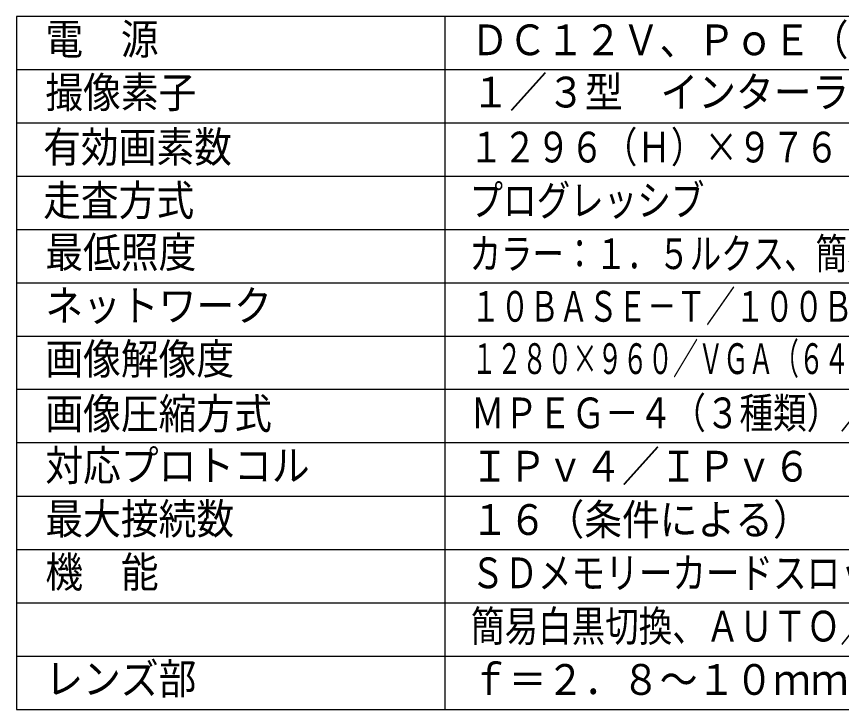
# Model space of a CAD drawing. Units: millimetres, scale not verified. Extents: x -63 to 63, y -56 to 57.
# Drawn here: x -62.5 to 14.9, y -56.4 to 8.6 of the extents above; entities that cross this region are included whole.
import ezdxf
from ezdxf.enums import TextEntityAlignment as Align

# ---------------------------------------------------------------- set-up
doc = ezdxf.new("R2010")
doc.units = ezdxf.units.MM
doc.header["$LTSCALE"] = 0.189787
doc.layers.add('0-2_MOJI1', color=2, linetype='Continuous')
doc.layers.add('0-3_WAKU', color=1, linetype='Continuous')
doc.styles.add('ＭＳ ゴシック', font='')
doc.styles.get('ＭＳ ゴシック').set_extended_font_data('MS Gothic')

msp = doc.modelspace()

# ---------------------------------------------------------------- linework, layer by layer
at = {"layer": '0-3_WAKU', "color": 4}
for p, q in [((-62.5001, 8.6333), (-62.5001, -56.3667)), ((62.5001, 8.6333), (-62.5001, 8.6333)), ((-22.2944, -56.3667), (-22.2944, 8.6333)), ((-62.5001, -56.3667), (62.5001, -56.3667))]:
    msp.add_line(p, q, dxfattribs=at)
at = {"layer": '0-3_WAKU'}
for p, q in [((62.5001, 3.6333), (-62.5001, 3.6333)), ((62.5001, -1.3667), (-62.5001, -1.3667)), ((62.5001, -6.3667), (-62.5001, -6.3667)), ((62.5001, -11.3667), (-62.5001, -11.3667)), ((62.5001, -16.3667), (-62.5001, -16.3667)), ((62.5001, -21.3667), (-62.5001, -21.3667)), ((62.5001, -26.3667), (-62.5001, -26.3667)), ((62.5001, -31.3667), (-62.5001, -31.3667)), ((-62.5001, -36.3667), (62.5001, -36.3667)), ((-62.5001, -41.3667), (62.5001, -41.3667)), ((-62.5001, -46.3667), (62.5001, -46.3667)), ((-62.5001, -51.3667), (62.5001, -51.3667))]:
    msp.add_line(p, q, dxfattribs=at)

# ---------------------------------------------------------------- texts
at = {"layer": '0-2_MOJI1', "style": 'ＭＳ ゴシック'}
for s, width, p in [('電\u3000源', 0.9, (-59.7945, 4.2033)), ('ＤＣ１２Ｖ、ＰｏＥ（ＩＥＥＥ８０２．３ａｆ準拠)', 0.9, (-19.8638, 4.1345)), ('撮像素子', 0.9, (-59.7945, -0.7932)), ('１／３型\u3000インターライン転送方式ＣＣＤ', 0.9, (-19.7944, -0.7659)), ('有効画素数', 0.9, (-60.0001, -5.9218)), ('１２９６（Ｈ）×９７６（Ｖ）', 0.8, (-20, -5.9218)), ('走査方式', 0.9, (-60.0001, -10.9218)), ('プログレッシブ', 0.8, (-20, -10.9218)), ('最低照度', 0.9, (-59.7945, -15.7898)), ('カラー：１．５ルクス、簡易白黒：０．９ルクス（Ｆ１．３)', 0.75, (-20, -15.9218)), ('ネットワーク', 0.9, (-59.7945, -20.7899)), ('１０ＢＡＳＥ－Ｔ／１００ＢＡＳＥ－ＴＸ\u3000ＲＪ－４５コネクタ', 0.7, (-19.8638, -20.8587)), ('画像解像度', 0.9, (-59.7945, -25.7933)), ('１２８０×９６０／ＶＧＡ（６４０×４８０）／ＱＶＧＡ（３２０×２４０）', 0.6, (-19.7944, -25.766)), ('画像圧縮方式', 0.9, (-59.7945, -30.9218)), ('ＭＰＥＧ－４（３種類）／ＪＰＥＧ（４種類１０段階）', 0.8, (-19.8638, -30.8587)), ('対応プロトコル', 0.9, (-59.7945, -35.7899)), ('ＩＰｖ４／ＩＰｖ６', 0.9, (-19.8638, -35.8587)), ('最大接続数', 0.9, (-59.7945, -40.7899)), ('１６（条件による）', 0.9, (-19.8638, -40.8587)), ('機\u3000能', 0.9, (-59.7945, -45.7899)), ('ＳＤメモリーカードスロット、暗部補正ＯＮ／ＯＦＦ', 0.8, (-19.8638, -45.8587)), ('簡易白黒切換、ＡＵＴＯ／ＯＦＦ、ＶＭＤ ＯＮ／ＯＦＦ', 0.8, (-19.8638, -50.8587)), ('レンズ部', 0.9, (-59.7945, -55.7899)), ('ｆ＝２．８～１０ｍｍ（３．５倍バリフォーカル）', 0.9, (-19.8638, -55.8587))]:
    msp.add_text(s, height=2.886, dxfattribs=dict(at, width=width)).set_placement(p, align=Align.BOTTOM_LEFT)

doc.saveas('drawing.dxf')
